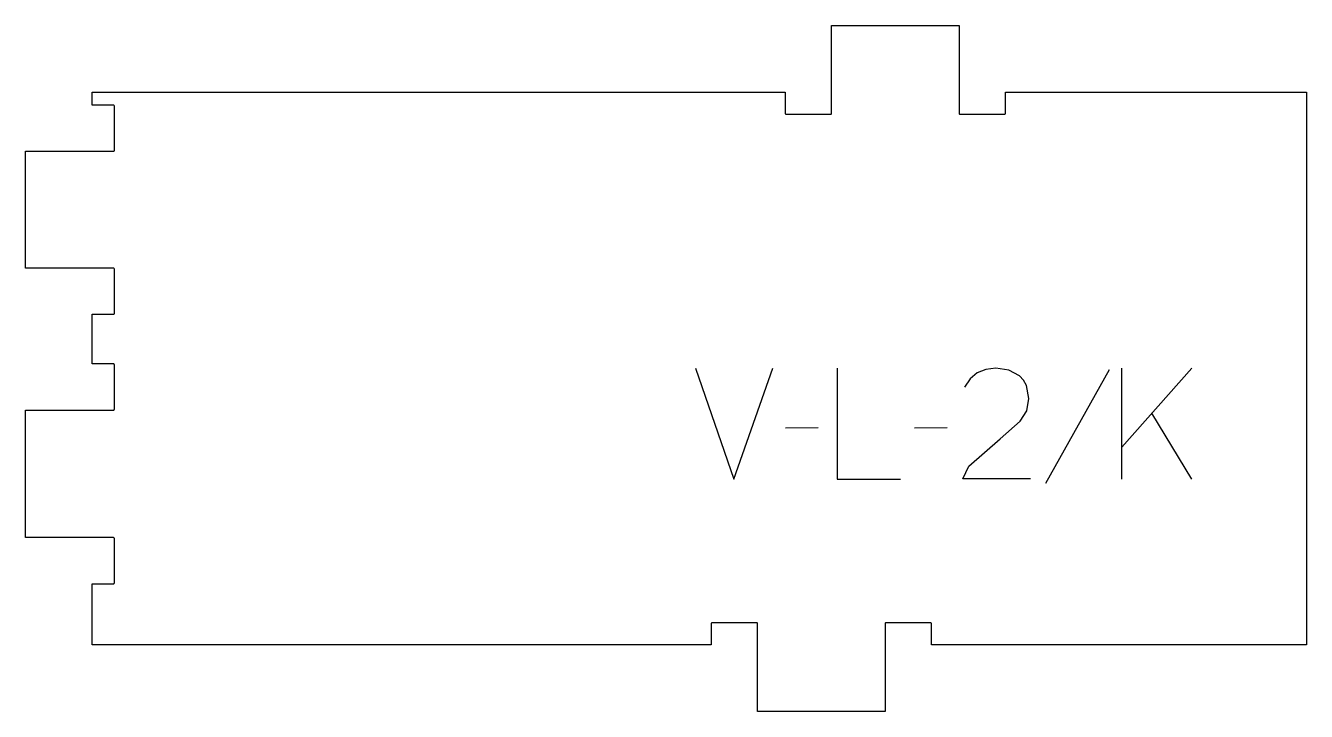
# Model space of a CAD drawing. Header units: millimetres. Extents: x -180 to 166, y -93 to 93.
import ezdxf

# ---------------------------------------------------------------- set-up
doc = ezdxf.new("R2010")
doc.units = ezdxf.units.MM
doc.layers.add('1_ANYTOOL_1MMDEEP_LABELS_S', color=2, linetype='Continuous', true_color=0xffff00)
doc.layers.add('4_ANYTOOL_CUTTHROUGH_OUTSI', color=5, linetype='Continuous', true_color=0x0000ff)

msp = doc.modelspace()

# ---------------------------------------------------------------- linework, layer by layer
at = {"layer": '1_ANYTOOL_1MMDEEP_LABELS_S'}
for p, q in [((116.53, -30), (116.53, 0)), ((116.53, -21.39), (135.47, 0)), ((113.1, -0.47), (95.91, -31.24)), ((135.47, -30), (124.67, -12.17)), ((34.41, -16.11), (25.63, -16.2)), ((69.3, -16.11), (60.51, -16.2))]:
    msp.add_line(p, q, dxfattribs=at)
for points in [[(1.29, 0), (11.66, -30), (22.2, 0)], [(39.56, 0), (39.56, -30), (56.66, -30)], [(91.89, -29.96), (73.59, -29.91), (75.15, -26.54), (83.61, -19.07), (89.06, -14.36), (90.83, -11.58), (91.41, -8.23), (90.78, -4.68), (89.99, -3.27), (88.89, -2.1), (86.03, -0.53), (82.5, 0), (79.75, -0.32), (77.42, -1.28), (75.51, -2.87), (74.01, -5.1)]]:
    msp.add_lwpolyline(points, dxfattribs=at)
at = {"layer": '4_ANYTOOL_CUTTHROUGH_OUTSI'}
msp.add_lwpolyline([(-161.84, 74.66), (25.55, 74.66), (25.55, 68.91, 0.414214), (25.8, 68.66), (37.8, 68.66, 0.414214), (38.05, 68.91), (38.05, 92.66), (72.55, 92.66), (72.55, 68.91, 0.414214), (72.8, 68.66), (84.8, 68.66, 0.414214), (85.05, 68.91), (85.05, 74.66), (166.44, 74.66), (166.44, -74.84), (65.05, -74.84), (65.05, -69.09, 0.414214), (64.8, -68.84), (52.8, -68.84, 0.414214), (52.55, -69.09), (52.55, -92.84), (18.05, -92.84), (18.05, -69.09, 0.414214), (17.8, -68.84), (5.8, -68.84, 0.414214), (5.55, -69.09), (5.55, -74.84), (-161.84, -74.84), (-161.84, -58.34), (-156.09, -58.34, 0.414214), (-155.84, -58.09), (-155.84, -46.09, 0.414214), (-156.09, -45.84), (-179.84, -45.84), (-179.84, -11.34), (-156.09, -11.34, 0.414214), (-155.84, -11.09), (-155.84, 0.91, 0.414214), (-156.09, 1.16), (-161.84, 1.16), (-161.84, 14.57), (-156.09, 14.57, 0.414214), (-155.84, 14.82), (-155.84, 26.82, 0.414214), (-156.09, 27.07), (-179.84, 27.07), (-179.84, 58.66), (-156.09, 58.66, 0.414214), (-155.84, 58.91), (-155.84, 70.91, 0.414214), (-156.09, 71.16), (-161.84, 71.16)], format="xyb", close=True, dxfattribs=at)

doc.saveas('drawing.dxf')
